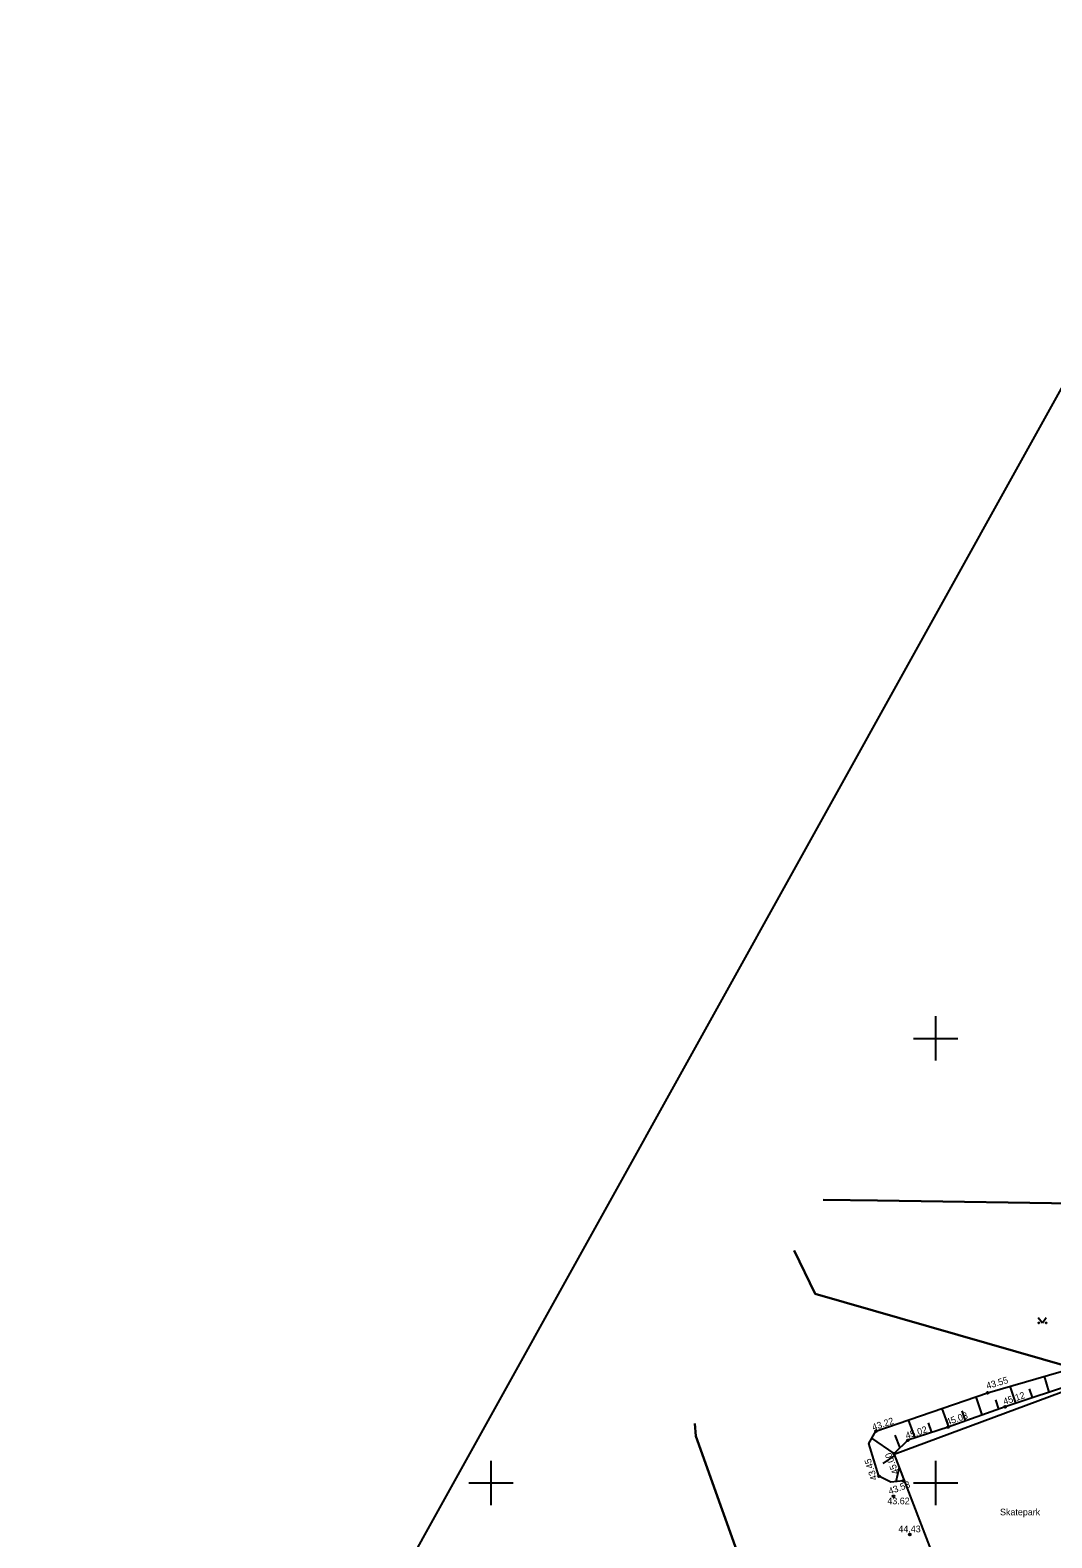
# Model space of a CAD drawing. Extents: x 641898 to 642187, y 6456130 to 6456463.
# Drawn here: x 641898.2 to 642013.1, y 6456293.8 to 6456463.4 of the extents above; entities that cross this region are included whole.
import ezdxf

# ---------------------------------------------------------------- set-up
doc = ezdxf.new("R2010")
doc.units = 0
for name, color, linetype in [('ABIJOONIS', 7, 'Continuous'), ('HALJASTUS', 7, 'Continuous'), ('KORGUS', 7, 'Continuous'), ('PIIR', 7, 'Continuous'), ('VORK', 7, 'Continuous'), ('VORMISTUS', 7, 'Continuous')]:
    doc.layers.add(name, color=color, linetype=linetype)

# ---------------------------------------------------------------- blocks, each defined once
blk = doc.blocks.new('MURU')
at = {"layer": 'HALJASTUS'}
for p, q in [((-93, 121), (0, 0)), ((0, 0), (89, 121))]:
    blk.add_line(p, q, dxfattribs=at)
for centre in [(-80, 0), (86, 0)]:
    blk.add_circle(centre, 11, dxfattribs=at)
blk = doc.blocks.new('RING02')
at = {"layer": 'KORGUS'}
blk.add_circle((0, 0), 20, dxfattribs=at)
blk = doc.blocks.new('VKORIS')
at = {"layer": 'VORK'}
for p, q in [((0, 500), (0, -500)), ((-500, 0), (500, 0))]:
    blk.add_line(p, q, dxfattribs=at)

msp = doc.modelspace()

# ---------------------------------------------------------------- linework, layer by layer
at = {"layer": 'ABIJOONIS'}
for p, q in [((642012.78, 6456310.22), (642012.23, 6456311.99)), ((642005.23, 6456307.64), (642004.55, 6456309.68)), ((642007.11, 6456308.31), (642006.76, 6456309.36)), ((642009, 6456308.96), (642008.37, 6456310.87)), ((642010.88, 6456309.59), (642010.56, 6456310.6)), ((642001.47, 6456306.31), (642000.75, 6456308.38)), ((642003.36, 6456306.98), (642002.97, 6456308.09)), ((641997.68, 6456305.06), (641996.96, 6456307.08)), ((641999.58, 6456305.68), (641999.2, 6456306.76)), ((641995.32, 6456303.29), (641992.82, 6456305.03)), ((641996.01, 6456303.96), (641995.45, 6456305.37)), ((641995.39, 6456303.1), (641994.06, 6456302.19)), ((641995.9, 6456301.76), (641995.51, 6456300.14))]:
    msp.add_line(p, q, dxfattribs=at)
for points in [[(641996.38, 6456300.22), (641994.96, 6456300.1), (641993.63, 6456300.75), (641992.47, 6456304.42), (641993.29, 6456305.82), (642005.85, 6456310.13), (642015.55, 6456312.95), (642019.69, 6456312.67), (642023.48, 6456310.84)], [(642022.64, 6456309.48), (642021.98, 6456310.28), (642017.25, 6456311.22), (642016.06, 6456311.3), (642007.81, 6456308.56), (642001.39, 6456306.28), (641996.86, 6456304.79), (641995.32, 6456303.29)]]:
    msp.add_lwpolyline(points, dxfattribs=at)
msp.add_lwpolyline([(641995.35, 6456303.19), (641995.35, 6456303.19), (642003.97, 6456280.74), (642025.16, 6456288.57), (642020.09, 6456301.19), (642017.5, 6456300.34), (642017.62, 6456303.08), (642016.99, 6456305.04), (642017.12, 6456310.02), (642016.72, 6456309.98), (642016.45, 6456311.04)], close=True, dxfattribs=at)
at = {"layer": 'PIIR'}
for points in [[(642014.83, 6456379.74), (642022.41, 6456385.37), (642046.27, 6456403.18), (642048.75, 6456408.2), (642051.82, 6456407.19), (642085.36, 6456416.4), (642109.3, 6456396.57), (642073.4, 6456346.82), (642063.74, 6456333.42), (642017.92, 6456331.38), (641993.48, 6456331.76), (641987.37, 6456331.84)], [(641987.37, 6456331.84), (641993.48, 6456331.76), (642017.92, 6456331.38), (642063.74, 6456333.42), (642088.29, 6456334.3)], [(641984.09, 6456326.13), (641986.44, 6456321.27), (642050.64, 6456302.82), (642045.24, 6456290.33), (642053.37, 6456252.05), (642064.21, 6456246.74), (642066.94, 6456246.88)], [(642077.37, 6456305.12), (642045.24, 6456290.33), (642050.64, 6456302.82), (641986.44, 6456321.27), (641984.09, 6456326.13)], [(641972.94, 6456306.67), (641973.04, 6456305.27), (641979.16, 6456288.16), (641958.14, 6456280.85)], [(642014.69, 6456191.4), (642003.15, 6456222.86), (642014.95, 6456227.2), (642010.34, 6456240.03), (641998.53, 6456235.47), (641979.16, 6456288.16), (641973.04, 6456305.27), (641972.94, 6456306.67)]]:
    msp.add_lwpolyline(points, dxfattribs=at)
at = {"layer": 'VORMISTUS'}
msp.add_lwpolyline([(641898.19, 6456214.23), (642036.54, 6456463.4), (642187.35, 6456379.66), (642048.99, 6456130.49), (641898.19, 6456214.23)], dxfattribs=at)

# ---------------------------------------------------------------- block references
at = {"layer": 'ABIJOONIS', "xscale": 0.005, "yscale": 0.005}
for name, p in [('VKORIS', (642000, 6456350)), ('VKORIS', (642000, 6456350)), ('MURU', (642012, 6456318)), ('RING02', (642005.85, 6456310.13)), ('RING02', (642007.81, 6456308.56)), ('RING02', (641993.29, 6456305.82)), ('RING02', (642001.39, 6456306.28)), ('RING02', (641996.86, 6456304.79)), ('VKORIS', (641950, 6456300)), ('VKORIS', (641950, 6456300)), ('RING02', (641995.32, 6456303.29)), ('VKORIS', (642000, 6456300)), ('VKORIS', (642000, 6456300)), ('RING02', (641993.63, 6456300.75)), ('RING02', (641996.38, 6456300.22)), ('RING02', (641995.26, 6456298.5)), ('RING02', (641997.1, 6456294.2))]:
    msp.add_blockref(name, p, dxfattribs=at)

# ---------------------------------------------------------------- texts
at = {"layer": 'ABIJOONIS'}
for s, rotation, p in [('43.55', 16.4166, (642005.81, 6456310.54)), ('45.12', 18.3743, (642007.74, 6456308.77)), ('45.08', 19.2563, (642001.32, 6456306.46)), ('43.22', 18.9354, (641993, 6456305.87)), ('45.02', 18.1023, (641996.74, 6456304.93)), ('43.45', 107.9444, (641993.45, 6456300.42)), ('45.00', 110.8757, (641995.87, 6456301.13)), ('43.53', 20.1185, (641994.85, 6456298.68))]:
    msp.add_text(s, height=0.75, rotation=rotation, dxfattribs=at).set_placement(p)
for s, p in [('43.62', (641994.57, 6456297.6)), ('Skatepark', (642007.24, 6456296.35)), ('44.43', (641995.81, 6456294.45))]:
    msp.add_text(s, height=0.75, dxfattribs=at).set_placement(p)

doc.saveas('drawing.dxf')
